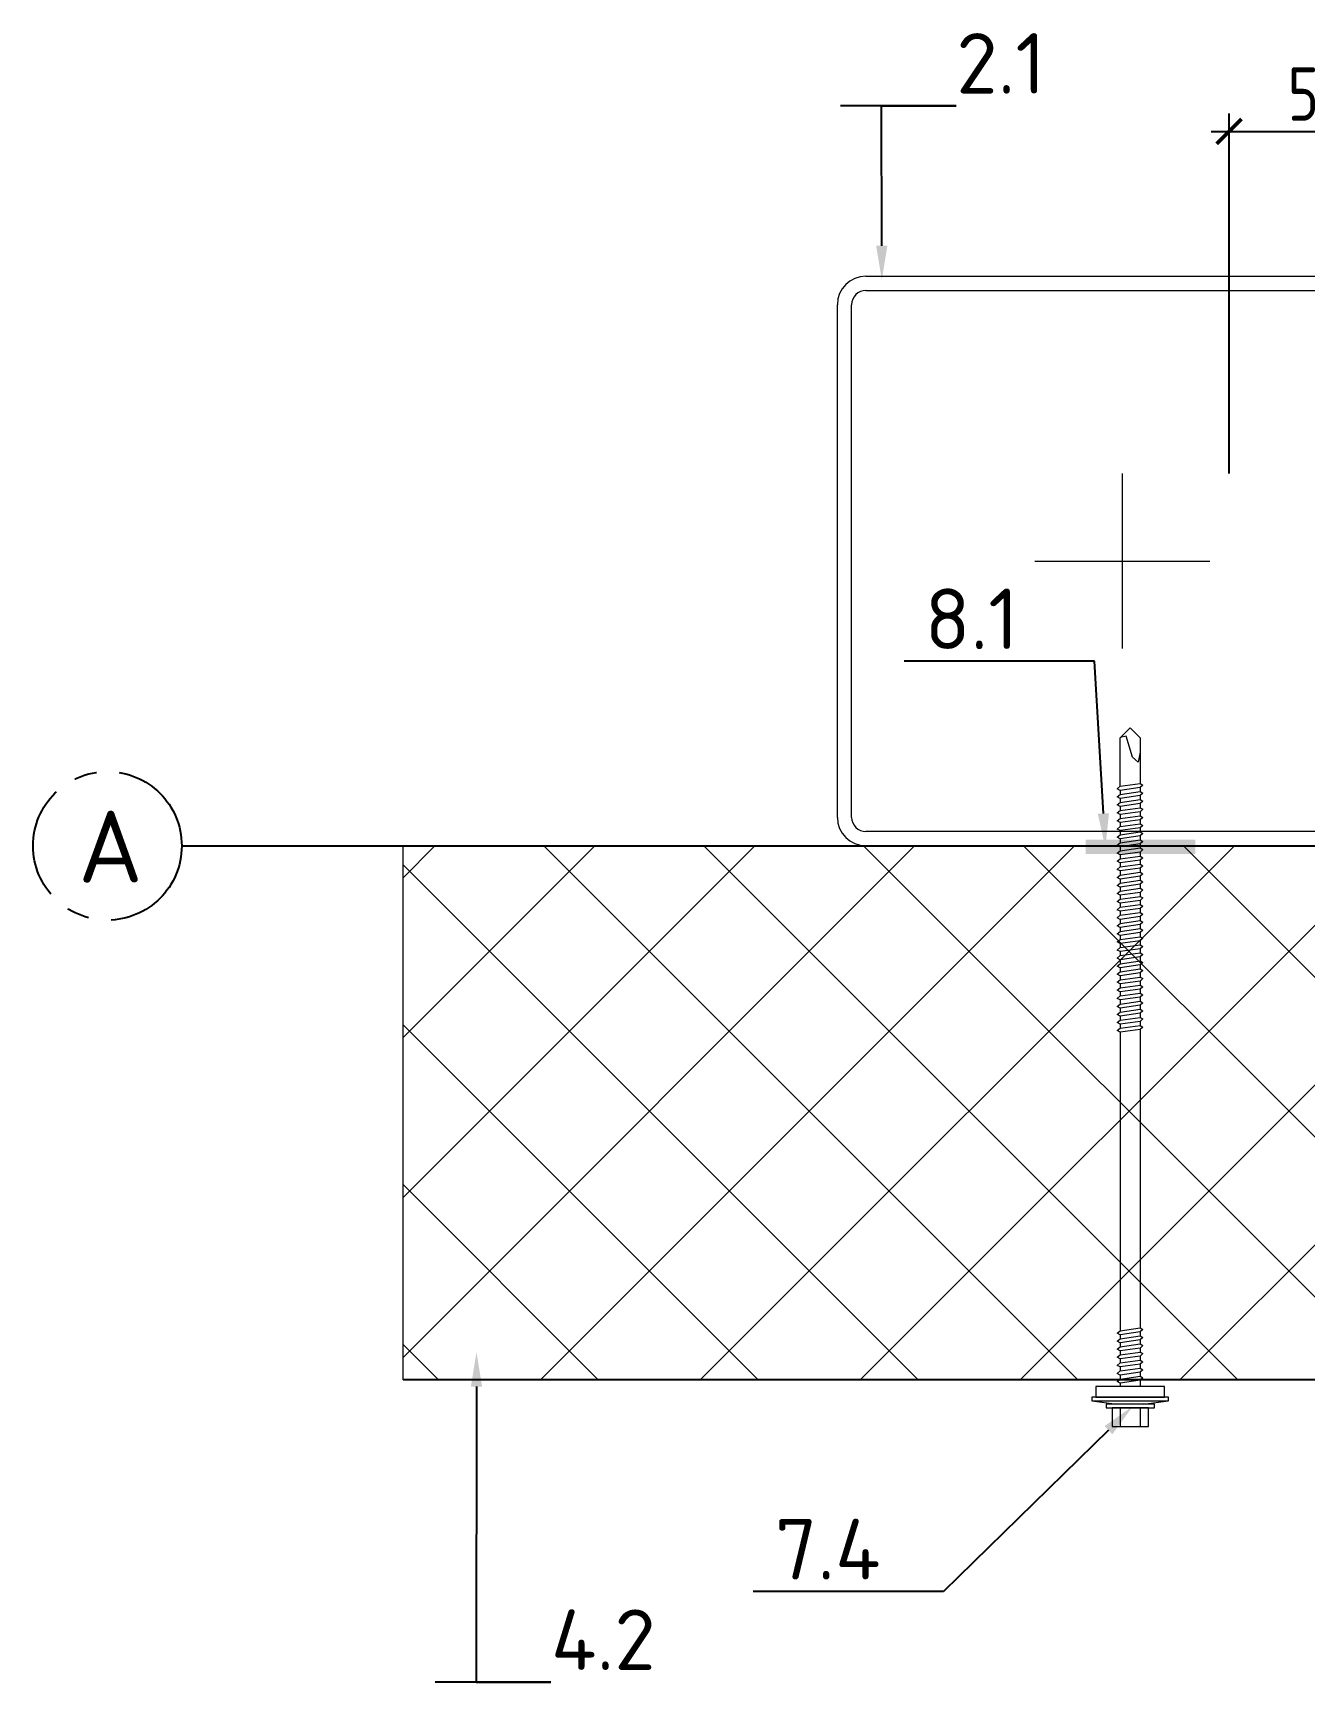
# Model space of a CAD drawing. Header units: millimetres. Extents: x -3689 to 3021565, y -698052 to -604547.
# Drawn here: x 2756412.3 to 2756769.4, y -667484.9 to -667019.8 of the extents above; entities that cross this region are included whole.
import ezdxf
from ezdxf import colors
from ezdxf.entities.mleader import LeaderData, LeaderLine
from ezdxf.math import Vec2, Vec3

# ---------------------------------------------------------------- set-up
doc = ezdxf.new("R2010")
doc.units = ezdxf.units.MM
doc.header["$PDMODE"] = 35
doc.linetypes.add('CENTER', pattern=[50.800000000000004, 31.75, -6.35, 6.35, -6.35])
doc.layers.get('0').update_dxf_attribs({"lineweight": 0})
doc.layers.get('Defpoints').update_dxf_attribs({"color": 4})
doc.layers.add('A-FLOR-DIMS', color=133, linetype='Continuous', lineweight=0)
for name, color, linetype in [('A-FLOR-IDEN', 14, 'Continuous'), ('A-WALL-PATT', 181, 'Continuous'), ('S-GRID', 133, 'CENTER'), ('S-METL', 14, 'Continuous'), ('S-WALL-PATT', 181, 'Continuous')]:
    doc.layers.add(name, color=color, linetype=linetype)
doc.styles.add('GOST 2.304', font='CS_Gost2304.shx')
doc.styles.add('ЕСКД', font='isocpeur.ttf')
doc.dimstyles.new('001.5', dxfattribs={"dimscale": 10, "dimtxt": 1.5, "dimasz": 0.7, "dimexe": 0.5, "dimexo": 0, "dimgap": 0.3, "dimtad": 1, "dimdec": 0, "dimrnd": 0.001, "dimtxsty": 'GOST 2.304', "dimblk": 'ARCHTICK', "dimcen": 0, "dimdle": 0.5, "dimclrd": 256, "dimclre": 256, "dimclrt": 256, "dimadec": 0, "dimazin": 2, "dimtfac": 0.75, "dimtdec": 0, "dimtmove": 1, "dimatfit": 3, "dimfxl": 1, "dimtolj": 1, "dimarcsym": 0})

# ---------------------------------------------------------------- blocks, each defined once
blk = doc.blocks.new('БК1')
at = {"color": 0, "linetype": 'ByBlock', "lineweight": 0, "ltscale": 60}
for p, q in [((-8180.458553099746, -262123.5185199365), (-8036.458553099746, -262123.5185199365)), ((-8180.458553099746, -262127.5185199365), (-8036.458553099746, -262127.5185199365)), ((-8188.458553099746, -262275.5185199365), (-8188.458553099746, -262131.5185199365)), ((-8184.458553099746, -262275.5185199365), (-8184.458553099746, -262131.5185199365)), ((-8032.458553099746, -262131.5185199365), (-8032.458553099746, -262275.5185199365)), ((-8028.458553099746, -262131.5185199365), (-8028.458553099746, -262275.5185199365)), ((-8108.458553099746, -262178.9185199365), (-8108.458553099746, -262228.1185199365)), ((-8133.058553099746, -262203.5185199365), (-8083.858553099746, -262203.5185199365)), ((-8036.458553099746, -262279.5185199365), (-8180.458553099746, -262279.5185199365)), ((-8036.458553099746, -262283.5185199365), (-8180.458553099746, -262283.5185199365))]:
    blk.add_line(p, q, dxfattribs=at)
for centre, radius, start, end in [((-8180.458553099746, -262131.5185199365), 8.000000000000002, 90, 180), ((-8036.458553099746, -262131.5185199365), 8.000000000000002, 0, 90), ((-8180.458553099746, -262131.5185199365), 4.000000000000001, 90, 180), ((-8036.458553099746, -262131.5185199365), 4.000000000000001, 0, 90), ((-8180.458553099746, -262275.5185199365), 8.000000000000002, 180, 270), ((-8180.458553099746, -262275.5185199365), 4.000000000000001, 180, 270), ((-8036.458553099746, -262275.5185199365), 4.000000000000001, 270, 0), ((-8036.458553099746, -262275.5185199365), 8.000000000000002, 270, 0)]:
    blk.add_arc(centre, radius, start, end, dxfattribs=at)
blk = doc.blocks.new('*U567')
at = {"lineweight": 0}
h = blk.add_hatch(dxfattribs=at)
h.set_pattern_fill('ANSI37', color=181, scale=10, style=0)
h.set_pattern_definition([(45, (90, -488.0038053012213), (-22.45064030267288, 22.45064030267288), []), (135, (90, -488.0038053012213), (-22.45064030267288, -22.45064030267288), [])])
h.paths.add_polyline_path([(0, 511.9961946987786), (0, 0), (150, 0), (150, 511.9961946987786)])
at = {"color": 5, "lineweight": 0}
for p, q in [((150, 511.9961946987786), (0, 511.9961946987786)), ((0, 0), (150, 0))]:
    blk.add_line(p, q, dxfattribs=at)
at = {"color": 5}
for p, q in [((0, 511.9961946987786), (0, 0)), ((150, 0), (150, 511.9961946987786))]:
    blk.add_line(p, q, dxfattribs=at)
blk = doc.blocks.new('_ARCHTICK')
at = {"color": 0, "linetype": 'ByBlock', "const_width": 0.15}
blk.add_lwpolyline([(-0.5, -0.5), (0.5, 0.5)], dxfattribs=at)
blk = doc.blocks.new('*D587')
at = {"layer": 'A-FLOR-DIMS', "lineweight": -2, "ltscale": 10, "transparency": 16777216}
for p, q in [((2756748.141638066, -667143.5030731898), (2756748.141638066, -667042.4312752101)), ((2756798.141638066, -667065.2220962599), (2756798.141638066, -667042.4312752101)), ((2756743.141638066, -667047.4312752101), (2756803.141638066, -667047.4312752101))]:
    blk.add_line(p, q, dxfattribs=at)
at = {"layer": 'Defpoints', "color": 0, "ltscale": 10, "transparency": 16777216}
for p in [(2756798.141638066, -667047.4312752101), (2756798.141638066, -667065.2220962599), (2756748.141638066, -667143.5030731898)]:
    blk.add_point(p, dxfattribs=at)
at = {"layer": 'A-FLOR-DIMS', "lineweight": -2, "ltscale": 10, "transparency": 16777216, "xscale": 7, "yscale": 7, "zscale": 7, "rotation": 180}
blk.add_blockref('_ARCHTICK', (2756748.141638066, -667047.4312752101), dxfattribs=at)
at = {"layer": 'A-FLOR-DIMS', "lineweight": -2, "ltscale": 10, "transparency": 16777216, "xscale": 7, "yscale": 7, "zscale": 7}
blk.add_blockref('_ARCHTICK', (2756798.141638066, -667047.4312752101), dxfattribs=at)
at = {"layer": 'A-FLOR-DIMS', "ltscale": 10, "transparency": 16777216, "insert": (2756773.141638066, -667036.9312752101), "char_height": 15, "attachment_point": 5, "style": 'GOST 2.304'}
blk.add_mtext('\\A1;50', dxfattribs=at)
blk = doc.blocks.new('*U572')
at = {"color": 0, "lineweight": 0, "ltscale": 10}
for p, q in [((0.9999999999995483, 10.75821146399544), (-1.578047253216045e-13, 3.758211464021094)), ((1.999999999999548, 10.75821146399548), (0.9999999999995483, 10.75821146399544)), ((0.9999999999995483, 10.75821146399544), (1.000000000000452, -10.75821146399535)), ((2.000000000000452, -10.75821146399531), (1.999999999999548, 10.75821146399548)), ((4.999999999999596, 9.625768151993025), (1.999999999999596, 9.625768151992899)), ((1.999999999999596, 9.625768151992899), (2.000000000000404, -9.625768151992732)), ((5.000000000000404, -9.625768151992606), (4.999999999999596, 9.625768151993025)), ((-1.000000000000214, 5.095994904011563), (-6.200000000000213, 5.095994904011344)), ((-6.200000000000213, 5.095994904011344), (-6.199999999999785, -5.095994904011865)), ((-2.853031142658489e-13, 6.794659872000921), (-1.000000000000285, 6.794659872000879)), ((-1.000000000000285, 6.794659872000879), (-0.9999999999997147, -6.794659872000962)), ((-0.9999999999997861, -5.095994904011646), (-1.000000000000214, 5.095994904011563)), ((2.853031142658489e-13, -6.794659872000921), (-2.853031142658489e-13, 6.794659872000921)), ((-1.000000000000119, 2.831108280006405), (-6.200000000000118, 2.831108280006187)), ((5.960699671339194, 2.831108280006697), (4.999999999999881, 2.831108280006657)), ((5.960699671339194, 2.831108280006697), (6.413676996087806, 3.623818598440535)), ((6.75340998968594, -2.831108279977059), (5.960699671339194, 2.831108280006697)), ((6.413676996087806, 3.623818598440535), (7.093142983283565, 2.831108280006745)), ((7.093142983283565, 2.831108280006745), (7.885853301688519, -2.831108279977012)), ((8.225586295286144, 2.831108280006792), (7.093142983283565, 2.831108280006745)), ((8.225586295286144, 2.831108280006792), (7.093142983283565, 2.831108280006745)), ((8.225586295286144, 2.831108280006792), (8.678563620122066, 3.623818598440631)), ((9.018296613720201, -2.831108279976964), (8.225586295286144, 2.831108280006792)), ((8.678563620122066, 3.623818598440631), (9.358029607317826, 2.83110828000684)), ((9.358029607317826, 2.83110828000684), (10.15073992572278, -2.831108279976917)), ((10.49047291932041, 2.831108280006887), (9.358029607317826, 2.83110828000684)), ((10.49047291932041, 2.831108280006887), (9.358029607317826, 2.831108280006839)), ((10.49047291932041, 2.831108280006887), (10.94345024406902, 3.623818598440726)), ((11.28318323772536, -2.831108279976869), (10.49047291932041, 2.831108280006887)), ((10.94345024406902, 3.623818598440726), (11.62291623132298, 2.831108280006935)), ((11.62291623132298, 2.831108280006935), (12.41562654969883, -2.831108279976822)), ((12.75535954329646, 2.831108280006982), (11.62291623126478, 2.831108280006935)), ((12.75535954329646, 2.831108280006983), (11.62291623132298, 2.831108280006935)), ((12.75535954329646, 2.831108280006982), (13.20833686810328, 3.623818598440821)), ((13.54806986170141, -2.831108279976774), (12.75535954329646, 2.831108280006982)), ((13.20833686810328, 3.623818598440821), (13.88780285529904, 2.83110828000703)), ((13.88780285529904, 2.83110828000703), (14.68051317370399, -2.831108279976727)), ((15.02024616730162, 2.831108280007077), (13.88780285529904, 2.83110828000703)), ((15.02024616730162, 2.831108280007078), (13.88780285529904, 2.83110828000703)), ((15.02024616730162, 2.831108280007077), (15.47322349210843, 3.623818598440916)), ((15.81295648570657, -2.831108279976679), (15.02024616730162, 2.831108280007077)), ((15.47322349210843, 3.623818598440916), (16.1526894793042, 2.831108280007125)), ((16.1526894793042, 2.831108280007125), (16.94539979768004, -2.831108279976632)), ((17.28513279133588, 2.831108280007173), (16.1526894793042, 2.831108280007125)), ((17.28513279133588, 2.831108280007173), (16.1526894793042, 2.831108280007126)), ((17.28513279133588, 2.831108280007173), (17.73811011608449, 3.623818598441011)), ((18.07784310968262, -2.831108279976584), (17.28513279133588, 2.831108280007173)), ((17.73811011608449, 3.623818598441011), (18.41757610328025, 2.83110828000722)), ((18.41757610328025, 2.83110828000722), (19.2102864216852, -2.831108279976537)), ((19.55001941528283, 2.831108280007268), (18.41757610328025, 2.83110828000722)), ((19.55001941528283, 2.831108280007268), (18.41757610328025, 2.831108280007221)), ((19.55001941528283, 2.831108280007268), (20.00299674011875, 3.623818598441106)), ((20.34272973371688, -2.831108279976489), (19.55001941528283, 2.831108280007268)), ((20.00299674011875, 3.623818598441106), (20.68246272731451, 2.831108280007316)), ((20.68246272731451, 2.831108280007316), (21.47517304571946, -2.831108279976441)), ((21.81490603931709, 2.831108280007363), (20.68246272731451, 2.831108280007316)), ((104.5005885280032, 2.83110828001226), (20.68246272731451, 2.831108280007316)), ((104.5005885280032, 2.83110828001226), (104.9535658528391, 3.623818598446098)), ((105.2932988464372, -2.831108279971497), (104.5005885280032, 2.83110828001226)), ((104.9535658528391, 3.623818598446098), (105.6330318400348, 2.831108280012307)), ((105.6330318400348, 2.831108280012307), (106.4257421584398, -2.83110827997145)), ((106.7654751520374, 2.831108280012355), (105.6330318400348, 2.831108280012307)), ((106.7654751520956, 2.831108280012355), (107.2184524768442, 3.623818598446193)), ((107.5581854704424, -2.831108279971402), (106.7654751520956, 2.831108280012355)), ((107.2184524768442, 3.623818598446193), (107.89791846404, 2.831108280012402)), ((107.89791846404, 2.831108280012402), (108.690628782445, -2.831108279971355)), ((109.0303617760426, 2.83110828001245), (107.89791846404, 2.831108280012402)), ((109.0303617760426, 2.83110828001245), (109.4833391008785, 3.623818598446288)), ((109.8230720944767, -2.831108279971307), (109.0303617760426, 2.83110828001245)), ((109.4833391008785, 3.623818598446288), (110.1628050880743, 2.831108280012497)), ((110.1628050880743, 2.831108280012497), (110.9555154064792, -2.831108279971259)), ((111.2952484000768, 2.831108280012545), (110.1628050880743, 2.831108280012497)), ((111.2952484000768, 2.831108280012545), (111.7482257248255, 3.623818598446383)), ((112.0879587184818, -2.831108279971212), (111.2952484000768, 2.831108280012545)), ((111.7482257248255, 3.623818598446383), (112.4276917120794, 2.831108280012592)), ((112.4276917120794, 2.831108280012592), (113.2204020304553, -2.831108279971164)), ((113.5601350240529, 2.83110828001264), (112.4276917120212, 2.831108280012592)), ((113.5601350240529, 2.83110828001264), (114.0131123488597, 3.623818598446478)), ((114.3528453424579, -2.831108279971117), (113.5601350240529, 2.83110828001264)), ((114.0131123488597, 3.623818598446478), (114.6925783360555, 2.831108280012687)), ((114.6925783360555, 2.831108280012687), (115.4852886544604, -2.831108279971069)), ((115.8250216480581, 2.831108280012735), (114.6925783360555, 2.831108280012687)), ((115.8250216480581, 2.831108280012735), (116.2779989728649, 3.623818598446573)), ((116.617731966463, -2.831108279971022), (115.8250216480581, 2.831108280012735)), ((116.2779989728649, 3.623818598446573), (116.9574649600606, 2.831108280012782)), ((116.9574649600606, 2.831108280012782), (117.7501752784365, -2.831108279970974)), ((118.0899082720923, 2.83110828001283), (116.9574649600606, 2.831108280012782)), ((118.0899082720923, 2.83110828001283), (118.5428855968409, 3.623818598446668)), ((118.8826185904391, -2.831108279970927), (118.0899082720923, 2.83110828001283)), ((118.5428855968409, 3.623818598446668), (119.2223515840367, 2.831108280012878)), ((119.2223515840367, 2.831108280012878), (120.0150619024417, -2.831108279970879)), ((120.3547948960393, 2.831108280012925), (119.2223515840367, 2.831108280012878)), ((120.3547948960393, 2.831108280012925), (120.8077722208752, 3.623818598446763)), ((121.1475052144733, -2.831108279970831), (120.3547948960393, 2.831108280012925)), ((120.8077722208752, 3.623818598446763), (121.4872382080709, 2.831108280012973)), ((121.4872382080709, 2.831108280012973), (122.2799485264759, -2.831108279970784)), ((122.6196815200735, 2.83110828001302), (121.4872382080709, 2.831108280012973)), ((122.6196815200735, 2.83110828001302), (123.0726588448221, 3.623818598446859)), ((123.4123918384203, -2.831108279970736), (122.6196815200735, 2.83110828001302)), ((123.0726588448221, 3.623818598446859), (123.7521248320179, 2.831108280013068)), ((123.7521248320179, 2.831108280013068), (124.5448351504519, -2.831108279970689)), ((124.8845681440496, 2.831108280013115), (123.7521248320179, 2.831108280013068)), ((124.8845681440496, 2.831108280013114), (125.3375454687982, 3.623818598446953)), ((125.6772784623963, -2.831108279970642), (124.8845681440496, 2.831108280013114)), ((125.3375454687982, 3.623818598446953), (126.017011455994, 2.831108280013162)), ((126.017011455994, 2.831108280013162), (126.8097217743989, -2.831108279970595)), ((127.1494547679966, 2.831108280013209), (126.017011455994, 2.831108280013162)), ((127.1494547679966, 2.831108280013209), (127.6024320928325, 3.623818598447048)), ((127.9421650864306, -2.831108279970547), (127.1494547679966, 2.831108280013209)), ((127.6024320928325, 3.623818598447048), (128.2818980800282, 2.831108280013257)), ((128.2818980800282, 2.831108280013257), (129.0746083984332, -2.8311082799705)), ((129.4143413920308, 2.831108280013305), (128.2818980800282, 2.831108280013257)), ((129.4143413920308, 2.831108280013305), (129.8673187167794, 3.623818598447143)), ((130.2070517104358, -2.831108279970452), (129.4143413920308, 2.831108280013305)), ((129.8673187167794, 3.623818598447143), (130.5467847040334, 2.831108280013352)), ((130.5467847040334, 2.831108280013352), (131.3394950224092, -2.831108279970405)), ((131.6792280160069, 2.8311082800134), (130.5467847039752, 2.831108280013352)), ((131.6792280160069, 2.8311082800134), (132.1322053408137, 3.623818598447238)), ((132.4719383344118, -2.831108279970357), (131.6792280160069, 2.8311082800134)), ((132.1322053408137, 3.623818598447238), (132.8116713280095, 2.831108280013447)), ((132.8116713280095, 2.831108280013447), (133.6043816464144, -2.83110827997031)), ((133.944114640012, 2.831108280013495), (132.8116713280095, 2.831108280013447)), ((133.944114640012, 2.831108280013495), (134.3970919648189, 3.623818598447333)), ((134.736824958417, -2.831108279970262), (133.944114640012, 2.831108280013495)), ((134.3970919648189, 3.623818598447333), (135.0765579520146, 2.831108280013543)), ((135.0765579520146, 2.831108280013543), (135.8692682703904, -2.831108279970214)), ((136.2090012640463, 2.83110828001359), (135.0765579520146, 2.831108280013543)), ((136.2090012640463, 2.83110828001359), (136.6619785887949, 3.623818598447428)), ((137.001711582393, -2.831108279970167), (136.2090012640463, 2.83110828001359)), ((136.6619785887949, 3.623818598447428), (137.3414445759907, 2.831108280013638)), ((137.3414445759907, 2.831108280013638), (138.1341548943956, -2.831108279970119)), ((138.4738878879932, 2.831108280013685), (137.3414445759907, 2.831108280013638)), ((138.4738878879932, 2.831108280013685), (138.9268652128292, 3.623818598447524)), ((139.2665982064273, -2.831108279970072), (138.4738878879932, 2.831108280013685)), ((138.9268652128292, 3.623818598447524), (139.6063312000249, 2.831108280013733)), ((139.6063312000249, 2.831108280013733), (140.3990415184299, -2.831108279970024)), ((140.7387745120275, 2.83110828001378), (139.6063312000249, 2.831108280013733)), ((140.7387745120275, 2.83110828001378), (141.1917518367761, 3.623818598447619)), ((141.5314848303742, -2.831108279969976), (140.7387745120275, 2.83110828001378)), ((141.1917518367761, 3.623818598447619), (141.8712178239719, 2.831108280013828)), ((141.8712178239719, 2.831108280013828), (142.6639281424059, -2.831108279969929)), ((143.0036611360036, 2.831108280013875), (141.8712178239719, 2.831108280013828)), ((143.0036611360036, 2.831108280013875), (143.4566384608104, 3.623818598447714)), ((143.7963714544085, -2.831108279969881), (143.0036611360036, 2.831108280013875)), ((143.4566384608104, 3.623818598447714), (144.1361044480061, 2.831108280013923)), ((144.1361044480061, 2.831108280013923), (144.9288147664111, -2.831108279969834)), ((145.2685477600087, 2.83110828001397), (144.1361044480061, 2.831108280013923)), ((145.2685477600087, 2.83110828001397), (145.7215250848446, 3.623818598447809)), ((146.0612580784428, -2.831108279969786), (145.2685477600087, 2.83110828001397)), ((145.7215250848446, 3.623818598447809), (146.4009910720404, 2.831108280014018)), ((146.4009910720404, 2.831108280014018), (147.1937013903871, -2.831108279969739)), ((147.5334343839848, 2.831108280014065), (146.4009910720404, 2.831108280014018)), ((147.533434384043, 2.831108280014065), (147.9864117087916, 3.623818598447904)), ((148.3261447023897, -2.831108279969691), (147.533434384043, 2.831108280014065)), ((147.9864117087916, 3.623818598447904), (148.6658776959873, 2.831108280014113)), ((148.6658776959873, 2.831108280014113), (149.4585880144214, -2.831108279969644)), ((149.798321008019, 2.831108280014161), (148.6658776959873, 2.831108280014113)), ((149.798321008019, 2.831108280014161), (150.2512983328259, 3.623818598447999)), ((150.591031326424, -2.831108279969596), (149.798321008019, 2.831108280014161)), ((150.2512983328259, 3.623818598447999), (150.9307643200216, 2.831108280014208)), ((150.9307643200216, 2.831108280014208), (151.7234746384266, -2.831108279969548)), ((152.0632076320242, 2.831108280014256), (150.9307643200216, 2.831108280014208)), ((152.0632076320242, 2.831108280014256), (152.5161849568019, 3.623818598448094)), ((152.8559179504, -2.831108279969501), (152.0632076320242, 2.831108280014256)), ((152.5161849568019, 3.623818598448094), (153.1956509439977, 2.831108280014303)), ((153.1956509439977, 2.831108280014303), (153.9883612624026, -2.831108279969453)), ((154.3280942560002, 2.831108280014351), (153.1956509439977, 2.831108280014303)), ((154.3280942560002, 2.831108280014351), (154.7810715808071, 3.623818598448189)), ((155.1208045744052, -2.831108279969406), (154.3280942560002, 2.831108280014351)), ((154.7810715808071, 3.623818598448189), (155.4605375680028, 2.831108280014398)), ((155.4605375680028, 2.831108280014398), (156.2532478864078, -2.831108279969358)), ((156.5929808800054, 2.831108280014446), (155.4605375680028, 2.831108280014398)), ((156.5929808800054, 2.831108280014446), (157.0459582048413, 3.623818598448284)), ((157.3856911984394, -2.831108279969311), (156.5929808800054, 2.831108280014446)), ((157.0459582048413, 3.623818598448284), (157.7254241920371, 2.831108280014493)), ((157.7254241920371, 2.831108280014493), (158.518134510442, -2.831108279969263)), ((158.8578675040397, 2.831108280014541), (157.7254241920371, 2.831108280014493)), ((158.8578675040397, 2.831108280014541), (159.3108448287883, 3.623818598448379)), ((159.6505778223864, -2.831108279969216), (158.8578675040397, 2.831108280014541)), ((159.3108448287883, 3.623818598448379), (159.990310815984, 2.831108280014588)), ((159.990310815984, 2.831108280014588), (160.7830211344181, -2.831108279969168)), ((161.1227541280157, 2.831108280014636), (159.990310815984, 2.831108280014588)), ((161.1227541280157, 2.831108280014636), (161.5757314528225, 3.623818598448474)), ((161.9154644464207, -2.831108279969121), (161.1227541280157, 2.831108280014636)), ((161.5757314528225, 3.623818598448474), (162.2551974400183, 2.831108280014683)), ((162.2551974400183, 2.831108280014683), (163.0479077584232, -2.831108279969073)), ((163.3876407520209, 2.831108280014731), (162.2551974400183, 2.831108280014683)), ((163.3876407520209, 2.831108280014731), (163.8406180767986, 3.623818598448569)), ((164.1803510703967, -2.831108279969026), (163.3876407520209, 2.831108280014731)), ((163.8406180767986, 3.623818598448569), (164.5200840639943, 2.831108280014779)), ((164.5200840639943, 2.831108280014779), (165.3127943823993, -2.831108279968978)), ((165.6525273759969, 2.831108280014826), (164.5200840639943, 2.831108280014779)), ((165.6525273759969, 2.831108280014826), (166.1055047008037, 3.623818598448664)), ((166.4452376944019, -2.83110827996893), (165.6525273759969, 2.831108280014826)), ((166.1055047008037, 3.623818598448664), (166.7849706879995, 2.831108280014874)), ((166.7849706879995, 2.831108280014874), (167.5776810064336, -2.831108279968883)), ((167.9174140000312, 2.831108280014921), (166.7849706879995, 2.831108280014874)), ((167.9174140000312, 2.831108280014921), (168.370391324838, 3.62381859844876)), ((168.7101243184361, -2.831108279968835), (167.9174140000312, 2.831108280014921)), ((168.370391324838, 3.62381859844876), (169.0498573120338, 2.831108280014969)), ((169.0498573120338, 2.831108280014969), (169.8425676303805, -2.831108279968788)), ((170.1823006239781, 2.831108280015016), (169.0498573120338, 2.831108280014969)), ((170.1823006240363, 2.831108280015016), (170.6352779488141, 3.623818598448855)), ((170.9750109424122, -2.83110827996874), (170.1823006240363, 2.831108280015016)), ((170.6352779488141, 3.623818598448855), (171.3147439360098, 2.831108280015064)), ((171.3147439360098, 2.831108280015064), (172.1074542544148, -2.831108279968693)), ((172.4471872480124, 2.831108280015112), (171.3147439360098, 2.831108280015064)), ((172.4471872480124, 2.831108280015112), (172.9001645728192, 3.62381859844895)), ((173.2398975664173, -2.831108279968645), (172.4471872480124, 2.831108280015112)), ((172.9001645728192, 3.62381859844895), (173.579630560015, 2.831108280015159)), ((173.5796305600149, 2.831108280015159), (187.1689503039877, 2.83110828001573)), ((173.579630560015, 2.831108280015159), (174.3723408784199, -2.831108279968598)), ((181.733222406422, -0.679465987201224), (187.6219276287947, 1.132443311997329)), ((187.168891720008, 2.83110828001573), (190, 1.699364696006077e-11)), ((190, 1.699364696006077e-11), (187.1688917200664, -2.83110827996806)), ((187.6219276287947, 1.132443311997329), (187.310505717999, 2.689552866004499)), ((-0.9999999999998811, -2.831108279977385), (-6.19999999999988, -2.831108279977603)), ((1.578047253205254e-13, -3.758211463995394), (1.000000000000452, -10.75821146399535)), ((6.75340998968594, -2.831108279977058), (5.000000000000119, -2.831108279977132)), ((7.432875976881695, -3.510574267172757), (6.75340998968594, -2.831108279977059)), ((7.885853301688519, -2.831108279977012), (7.432875976881695, -3.510574267172757)), ((9.018296613720201, -2.831108279976964), (7.885853301688519, -2.831108279977012)), ((9.018296613720201, -2.831108279976963), (7.885853301688519, -2.831108279977011)), ((9.697762600915956, -3.510574267172662), (9.018296613720201, -2.831108279976964)), ((10.15073992572278, -2.831108279976917), (9.697762600915956, -3.510574267172662)), ((11.28318323766715, -2.831108279976869), (10.15073992572278, -2.831108279976917)), ((11.28318323772536, -2.831108279976868), (10.15073992572278, -2.831108279976916)), ((11.96264922492111, -3.510574267172567), (11.28318323772536, -2.831108279976869)), ((12.41562654969883, -2.831108279976822), (11.96264922492111, -3.510574267172567)), ((13.54806986170141, -2.831108279976774), (12.41562654969883, -2.831108279976822)), ((13.54806986170141, -2.831108279976773), (12.41562654969883, -2.83110827997682)), ((14.22753584889717, -3.510574267172472), (13.54806986170141, -2.831108279976774)), ((14.68051317370399, -2.831108279976727), (14.22753584889717, -3.510574267172472)), ((15.81295648570657, -2.831108279976679), (14.68051317370399, -2.831108279976727)), ((15.81295648570657, -2.831108279976678), (14.68051317370399, -2.831108279976725)), ((16.49242247290232, -3.510574267172377), (15.81295648570657, -2.831108279976679)), ((16.94539979768004, -2.831108279976632), (16.49242247290232, -3.510574267172377)), ((18.07784310968262, -2.831108279976584), (16.94539979768004, -2.831108279976632)), ((18.07784310968262, -2.831108279976584), (16.94539979768004, -2.831108279976631)), ((18.75730909687838, -3.510574267172282), (18.07784310968262, -2.831108279976584)), ((19.2102864216852, -2.831108279976537), (18.75730909687838, -3.510574267172282)), ((20.34272973371688, -2.831108279976489), (19.2102864216852, -2.831108279976537)), ((20.34272973371688, -2.831108279976489), (19.2102864216852, -2.831108279976536)), ((21.02219572091264, -3.510574267172187), (20.34272973371688, -2.831108279976489)), ((21.47517304571946, -2.831108279976441), (21.02219572091264, -3.510574267172187)), ((105.2932988464372, -2.831108279971498), (21.47517304571946, -2.831108279976441)), ((105.972764833633, -3.510574267167195), (105.2932988464372, -2.831108279971497)), ((106.4257421584398, -2.83110827997145), (105.972764833633, -3.510574267167195)), ((107.5581854703842, -2.831108279971402), (106.4257421584398, -2.83110827997145)), ((108.2376514576382, -3.5105742671671), (107.5581854704424, -2.831108279971402)), ((108.690628782445, -2.831108279971355), (108.2376514576382, -3.5105742671671)), ((109.8230720944767, -2.831108279971307), (108.690628782445, -2.831108279971355)), ((110.5025380816724, -3.510574267167005), (109.8230720944767, -2.831108279971307)), ((110.9555154064792, -2.831108279971259), (110.5025380816724, -3.510574267167005)), ((112.0879587184236, -2.831108279971212), (110.9555154064792, -2.831108279971259)), ((112.7674247056776, -3.51057426716691), (112.0879587184818, -2.831108279971212)), ((113.2204020304553, -2.831108279971164), (112.7674247056776, -3.51057426716691)), ((114.3528453424579, -2.831108279971117), (113.2204020304553, -2.831108279971164)), ((115.0323113296536, -3.510574267166815), (114.3528453424579, -2.831108279971117)), ((115.4852886544604, -2.831108279971069), (115.0323113296536, -3.510574267166815)), ((116.617731966463, -2.831108279971022), (115.4852886544604, -2.831108279971069)), ((117.2971979536588, -3.510574267166719), (116.617731966463, -2.831108279971022)), ((117.7501752784365, -2.831108279970974), (117.2971979536588, -3.510574267166719)), ((118.8826185904391, -2.831108279970927), (117.7501752784365, -2.831108279970974)), ((119.5620845776348, -3.510574267166624), (118.8826185904391, -2.831108279970927)), ((120.0150619024417, -2.831108279970879), (119.5620845776348, -3.510574267166624)), ((121.1475052144733, -2.831108279970831), (120.0150619024417, -2.831108279970879)), ((121.8269712016691, -3.510574267166529), (121.1475052144733, -2.831108279970831)), ((122.2799485264759, -2.831108279970784), (121.8269712016691, -3.510574267166529)), ((123.4123918384203, -2.831108279970736), (122.2799485264759, -2.831108279970784)), ((124.0918578256743, -3.510574267166434), (123.4123918384203, -2.831108279970736)), ((124.5448351504519, -2.831108279970689), (124.0918578256743, -3.510574267166434)), ((125.6772784623963, -2.831108279970641), (124.5448351504519, -2.831108279970689)), ((126.3567444495921, -3.51057426716634), (125.6772784623963, -2.831108279970642)), ((126.8097217743989, -2.831108279970595), (126.3567444495921, -3.51057426716634)), ((127.9421650864306, -2.831108279970547), (126.8097217743989, -2.831108279970595)), ((128.6216310736264, -3.510574267166245), (127.9421650864306, -2.831108279970547)), ((129.0746083984332, -2.8311082799705), (128.6216310736264, -3.510574267166245)), ((130.2070517103776, -2.831108279970452), (129.0746083984332, -2.8311082799705)), ((130.8865176976315, -3.51057426716615), (130.2070517104358, -2.831108279970452)), ((131.3394950224092, -2.831108279970405), (130.8865176976315, -3.51057426716615)), ((132.4719383344118, -2.831108279970357), (131.3394950224092, -2.831108279970405)), ((133.1514043216076, -3.510574267166055), (132.4719383344118, -2.831108279970357)), ((133.6043816464144, -2.83110827997031), (133.1514043216076, -3.510574267166055)), ((134.736824958417, -2.831108279970262), (133.6043816464144, -2.83110827997031)), ((135.4162909456127, -3.51057426716596), (134.736824958417, -2.831108279970262)), ((135.8692682703904, -2.831108279970214), (135.4162909456127, -3.51057426716596)), ((137.001711582393, -2.831108279970167), (135.8692682703904, -2.831108279970214)), ((137.6811775695888, -3.510574267165865), (137.001711582393, -2.831108279970167)), ((138.1341548943956, -2.831108279970119), (137.6811775695888, -3.510574267165865)), ((139.2665982064273, -2.831108279970072), (138.1341548943956, -2.831108279970119)), ((139.946064193623, -3.51057426716577), (139.2665982064273, -2.831108279970072)), ((140.3990415184299, -2.831108279970024), (139.946064193623, -3.51057426716577)), ((141.5314848303742, -2.831108279969976), (140.3990415184299, -2.831108279970024)), ((142.2109508176282, -3.510574267165675), (141.5314848303742, -2.831108279969976)), ((142.6639281424059, -2.831108279969929), (142.2109508176282, -3.510574267165675)), ((143.7963714544085, -2.831108279969881), (142.6639281424059, -2.831108279969929)), ((144.4758374416043, -3.51057426716558), (143.7963714544085, -2.831108279969881)), ((144.9288147664111, -2.831108279969834), (144.4758374416043, -3.51057426716558)), ((146.0612580784428, -2.831108279969786), (144.9288147664111, -2.831108279969834)), ((146.7407240656385, -3.510574267165484), (146.0612580784428, -2.831108279969786)), ((147.1937013903871, -2.831108279969739), (146.7407240656385, -3.510574267165484)), ((148.3261447023897, -2.831108279969691), (147.1937013903871, -2.831108279969739)), ((149.0056106895855, -3.510574267165389), (148.3261447023897, -2.831108279969691)), ((149.4585880144214, -2.831108279969644), (149.0056106895855, -3.510574267165389)), ((150.591031326424, -2.831108279969596), (149.4585880144214, -2.831108279969644)), ((151.2704973136197, -3.510574267165294), (150.591031326424, -2.831108279969596)), ((151.7234746384266, -2.831108279969548), (151.2704973136197, -3.510574267165294)), ((152.8559179504, -2.831108279969501), (151.7234746384266, -2.831108279969548)), ((153.5353839376249, -3.510574267165199), (152.8559179504, -2.831108279969501)), ((153.9883612624026, -2.831108279969453), (153.5353839376249, -3.510574267165199)), ((155.1208045744052, -2.831108279969406), (153.9883612624026, -2.831108279969453)), ((155.8002705616009, -3.510574267165104), (155.1208045744052, -2.831108279969406)), ((156.2532478864078, -2.831108279969358), (155.8002705616009, -3.510574267165104)), ((157.3856911984394, -2.831108279969311), (156.2532478864078, -2.831108279969358)), ((158.0651571856352, -3.510574267165009), (157.3856911984394, -2.831108279969311)), ((158.518134510442, -2.831108279969263), (158.0651571856352, -3.510574267165009)), ((159.6505778223864, -2.831108279969216), (158.5181345103838, -2.831108279969263)), ((160.3300438095822, -3.510574267164914), (159.6505778223864, -2.831108279969216)), ((160.7830211344181, -2.831108279969168), (160.3300438095822, -3.510574267164914)), ((161.9154644464207, -2.831108279969121), (160.7830211344181, -2.831108279969168)), ((162.5949304336164, -3.510574267164818), (161.9154644464207, -2.831108279969121)), ((163.0479077584232, -2.831108279969073), (162.5949304336164, -3.510574267164818)), ((164.1803510703967, -2.831108279969026), (163.0479077584232, -2.831108279969073)), ((164.8598170576507, -3.510574267164723), (164.1803510703967, -2.831108279969026)), ((165.3127943823993, -2.831108279968978), (164.8598170576507, -3.510574267164723)), ((166.4452376944019, -2.83110827996893), (165.3127943823993, -2.831108279968978)), ((167.1247036815976, -3.510574267164628), (166.4452376944019, -2.83110827996893)), ((167.5776810064336, -2.831108279968883), (167.1247036815976, -3.510574267164628)), ((168.7101243184361, -2.831108279968835), (167.5776810064336, -2.831108279968883)), ((169.3895903056319, -3.510574267164533), (168.7101243184361, -2.831108279968835)), ((169.8425676303805, -2.831108279968788), (169.3895903056319, -3.510574267164533)), ((170.9750109424122, -2.83110827996874), (169.8425676303805, -2.831108279968788)), ((171.6544769296079, -3.510574267164438), (170.9750109424122, -2.83110827996874)), ((172.1074542544148, -2.831108279968693), (171.6544769296079, -3.510574267164438)), ((173.2398975664173, -2.831108279968645), (172.1074542544148, -2.831108279968693)), ((173.9193635536131, -3.510574267164343), (173.2398975664173, -2.831108279968645)), ((174.3723408784199, -2.831108279968598), (173.9193635536131, -3.510574267164343)), ((187.1689503040461, -2.83110827996806), (174.3723408784199, -2.831108279968598)), ((180.3742904320306, -2.264886624010712), (181.733222406422, -0.679465987201224)), ((183.2053987120226, -2.831108279968227), (180.3742904320306, -2.264886624010712)), ((-6.199999999999785, -5.095994904011865), (-0.9999999999997861, -5.095994904011646)), ((-0.9999999999997147, -6.794659872000962), (2.853031142658489e-13, -6.794659872000921)), ((1.000000000000452, -10.75821146399535), (2.000000000000452, -10.75821146399531)), ((2.000000000000404, -9.625768151992732), (5.000000000000404, -9.625768151992606))]:
    blk.add_line(p, q, dxfattribs=at)

msp = doc.modelspace()

# ---------------------------------------------------------------- hatches: boundary and pattern name
at = {"layer": 'S-WALL-PATT', "lineweight": 0, "ltscale": 10}
h = msp.add_hatch(color=250, dxfattribs=at)
h.dxf.hatch_style = 1
h.paths.add_polyline_path([(2756707.822240005, -667246.3987133704), (2756707.822240005, -667250.431078645), (2756738.643497339, -667250.431078645), (2756738.643497339, -667246.3987133704)])

# ---------------------------------------------------------------- linework, layer by layer
at = {"layer": 'S-GRID', "color": 250, "ltscale": 5}
msp.add_line((2756453.991348073, -667248.1030731897), (2757777.563764145, -667248.1030731897), dxfattribs=at)
at = {"layer": 'S-GRID', "color": 250}
msp.add_circle((2756433.127478265, -667248.1030731897), 20.86386980832669, dxfattribs=at)

# ---------------------------------------------------------------- block references
at = {"layer": 'A-WALL-PATT', "color": 250, "lineweight": 0, "xscale": -1, "rotation": 270.0000000000001}
msp.add_blockref('*U567', (2756516.145443367, -667398.1030731897), dxfattribs=at)
at = {"layer": 'S-METL', "color": 250}
msp.add_blockref('БК1', (2764826.600191166, -404964.5845532533), dxfattribs=at)
at = {"layer": 'S-METL', "color": 250, "rotation": 90.00000000000001}
msp.add_blockref('*U572', (2756720.375417829, -667404.9603423927), dxfattribs=at)

# ---------------------------------------------------------------- texts
at = {"layer": 'S-GRID', "color": 250, "insert": (2756434.010205482, -667248.3266512051), "char_height": 20.18932363636363, "width": 571.4791278457018, "attachment_point": 5, "style": 'ЕСКД'}
msp.add_mtext('А', dxfattribs=at)

# ---------------------------------------------------------------- dimensions: what is measured, and where the dimension line sits
at = {"layer": 'A-FLOR-DIMS', "color": 250, "ltscale": 10}
dim = msp.add_linear_dim(base=(2756798.141638066, -667047.4312752101), p1=(2756748.141638066, -667143.5030731898), p2=(2756798.141638066, -667065.2220962599), dimstyle='001.5', dxfattribs=at)
dim.commit()
dim.dimension.update_dxf_attribs({"geometry": '*D587', "text_midpoint": (2756773.141638066, -667036.9312752101)})

# ---------------------------------------------------------------- leaders
at = {"layer": 'A-FLOR-IDEN', "color": 250}
ml = msp.add_multileader_mtext('Standard', dxfattribs=at)
ml.set_content('2.1', color=250, style='ЕСКД')
ml.set_leader_properties()
ml.build(insert=Vec2(0, 0))
ml.multileader.update_dxf_attribs({"text_left_attachment_type": 6, "text_right_attachment_type": 6, "dogleg_length": 20.96987534605703, "arrow_head_size": 9.600000000000001})
ctx = ml.context
ctx.base_point, ctx.char_height, ctx.arrow_head_size, ctx.landing_gap_size, ctx.plane_origin, ctx.plane_x_axis, ctx.plane_y_axis = Vec3(2756671.52919454, -667040.2302184985), 17, 9.600000000000001, 0, Vec3(2756791.345467578, -667065.6415588356), Vec3(1, -2.258681448315656e-12), Vec3(2.258681448315656e-12, 1)
ctx.left_attachment, ctx.right_attachment = 6, 6
notes = []
notes.append((ctx, [(1, (1, 1, 0), (2756650.559319194, -667040.2302184985), (1, -2.258681448315656e-12), 20.96987534605703, [(0, [(2756650.60736583, -667089.1606653406)], 0, [])])]))
ctx.mtext.insert, ctx.mtext.text_direction, ctx.mtext.rotation, ctx.mtext.width, ctx.mtext.flow_direction = Vec3(2756671.52919454, -667019.8302184986), Vec3(1, -2.258882650657248e-12), 6.283185307177328, 77.51149692218215, 5
ml = msp.add_multileader_mtext('Standard', dxfattribs=at)
ml.set_content('8.1', color=250, style='ЕСКД')
ml.set_leader_properties()
ml.build(insert=Vec2(0, 0))
ml.multileader.update_dxf_attribs({"text_left_attachment_type": 6, "text_right_attachment_type": 6, "dogleg_length": 20.96987534605703, "arrow_head_size": 9.600000000000001})
ctx = ml.context
ctx.base_point, ctx.char_height, ctx.arrow_head_size, ctx.landing_gap_size, ctx.plane_origin = Vec3(2756667.31508602, -667196.2335282147), 17, 9.600000000000001, 0, Vec3(2756687.888748762, -667069.4123517452)
ctx.left_attachment, ctx.right_attachment = 6, 6
notes.append((ctx, [(0, (1, 1, 0), (2756710.384961366, -667196.2335282147), (-1, 0), 20.96987534605703, [(0, [(2756713.390196659, -667248.6032875623)], 0, [])])]))
ctx.mtext.insert, ctx.mtext.defined_height, ctx.mtext.flow_direction = Vec3(2756662.656166181, -667175.8335282147), 125.4088915666272, 5
ml = msp.add_multileader_mtext('Standard', dxfattribs=at)
ml.set_content('4.2', color=250, style='ЕСКД')
ml.set_leader_properties()
ml.build(insert=Vec2(0, 0))
ml.multileader.update_dxf_attribs({"text_left_attachment_type": 6, "text_right_attachment_type": 6, "dogleg_length": 20.96987534605703, "arrow_head_size": 9.600000000000001})
ctx = ml.context
ctx.base_point, ctx.char_height, ctx.arrow_head_size, ctx.landing_gap_size, ctx.plane_origin, ctx.plane_x_axis, ctx.plane_y_axis = Vec3(2756557.703772969, -667482.9774808314), 17, 9.600000000000001, 0, Vec3(2756677.520046006, -667457.5661404943), Vec3(1, 2.258681448315656e-12), Vec3(-2.258681448315656e-12, 1)
ctx.left_attachment, ctx.right_attachment = 6, 6
notes.append((ctx, [(1, (1, 1, 0), (2756536.733897623, -667482.9774808314), (1, 2.258681448315656e-12), 20.96987534605703, [(0, [(2756536.781944259, -667390.3644835869)], 0, [])])]))
ctx.mtext.insert, ctx.mtext.text_direction, ctx.mtext.rotation, ctx.mtext.width, ctx.mtext.flow_direction = Vec3(2756557.703772969, -667462.5774808314), Vec3(1, 2.258882650657248e-12), 2.258882650657248e-12, 77.51149692218215, 5
ml = msp.add_multileader_mtext('Standard', dxfattribs=at)
ml.set_content('7.4', color=250, style='ЕСКД')
ml.set_leader_properties()
ml.build(insert=Vec2(0, 0))
ml.multileader.update_dxf_attribs({"text_left_attachment_type": 6, "text_right_attachment_type": 6, "dogleg_length": 20.96987534605703, "arrow_head_size": 9.600000000000001})
ctx = ml.context
ctx.base_point, ctx.char_height, ctx.arrow_head_size, ctx.landing_gap_size, ctx.plane_origin = Vec3(2756619.788892925, -667457.5484926716), 17, 9.600000000000001, 0, Vec3(2756726.997755976, -667621.4427088139)
ctx.left_attachment, ctx.right_attachment = 6, 6
notes.append((ctx, [(1, (1, 1, 0), (2756667.958768271, -667457.5484926716), (-1, 0), 20.96987534605703, [(0, [(2756721.120798937, -667405.4962578557)], 0, [])])]))
ctx.mtext.insert, ctx.mtext.width, ctx.mtext.flow_direction = Vec3(2756620.576613796, -667437.1484926715), 77.51149692218215, 5
for ctx, leaders in notes:
    for number, flags, end, landing, length, lines in leaders:
        leader = LeaderData()
        leader.index, (leader.has_last_leader_line, leader.has_dogleg_vector, leader.attachment_direction) = number, flags
        leader.last_leader_point, leader.dogleg_vector, leader.dogleg_length = Vec3(end), Vec3(landing), length
        for number, points, colour, breaks in lines:
            line = LeaderLine()
            line.index, line.vertices, line.color, line.breaks = number, Vec3.list(points), colors.encode_raw_color(colour), breaks
            leader.lines.append(line)
        ctx.leaders.append(leader)

doc.saveas('drawing.dxf')
